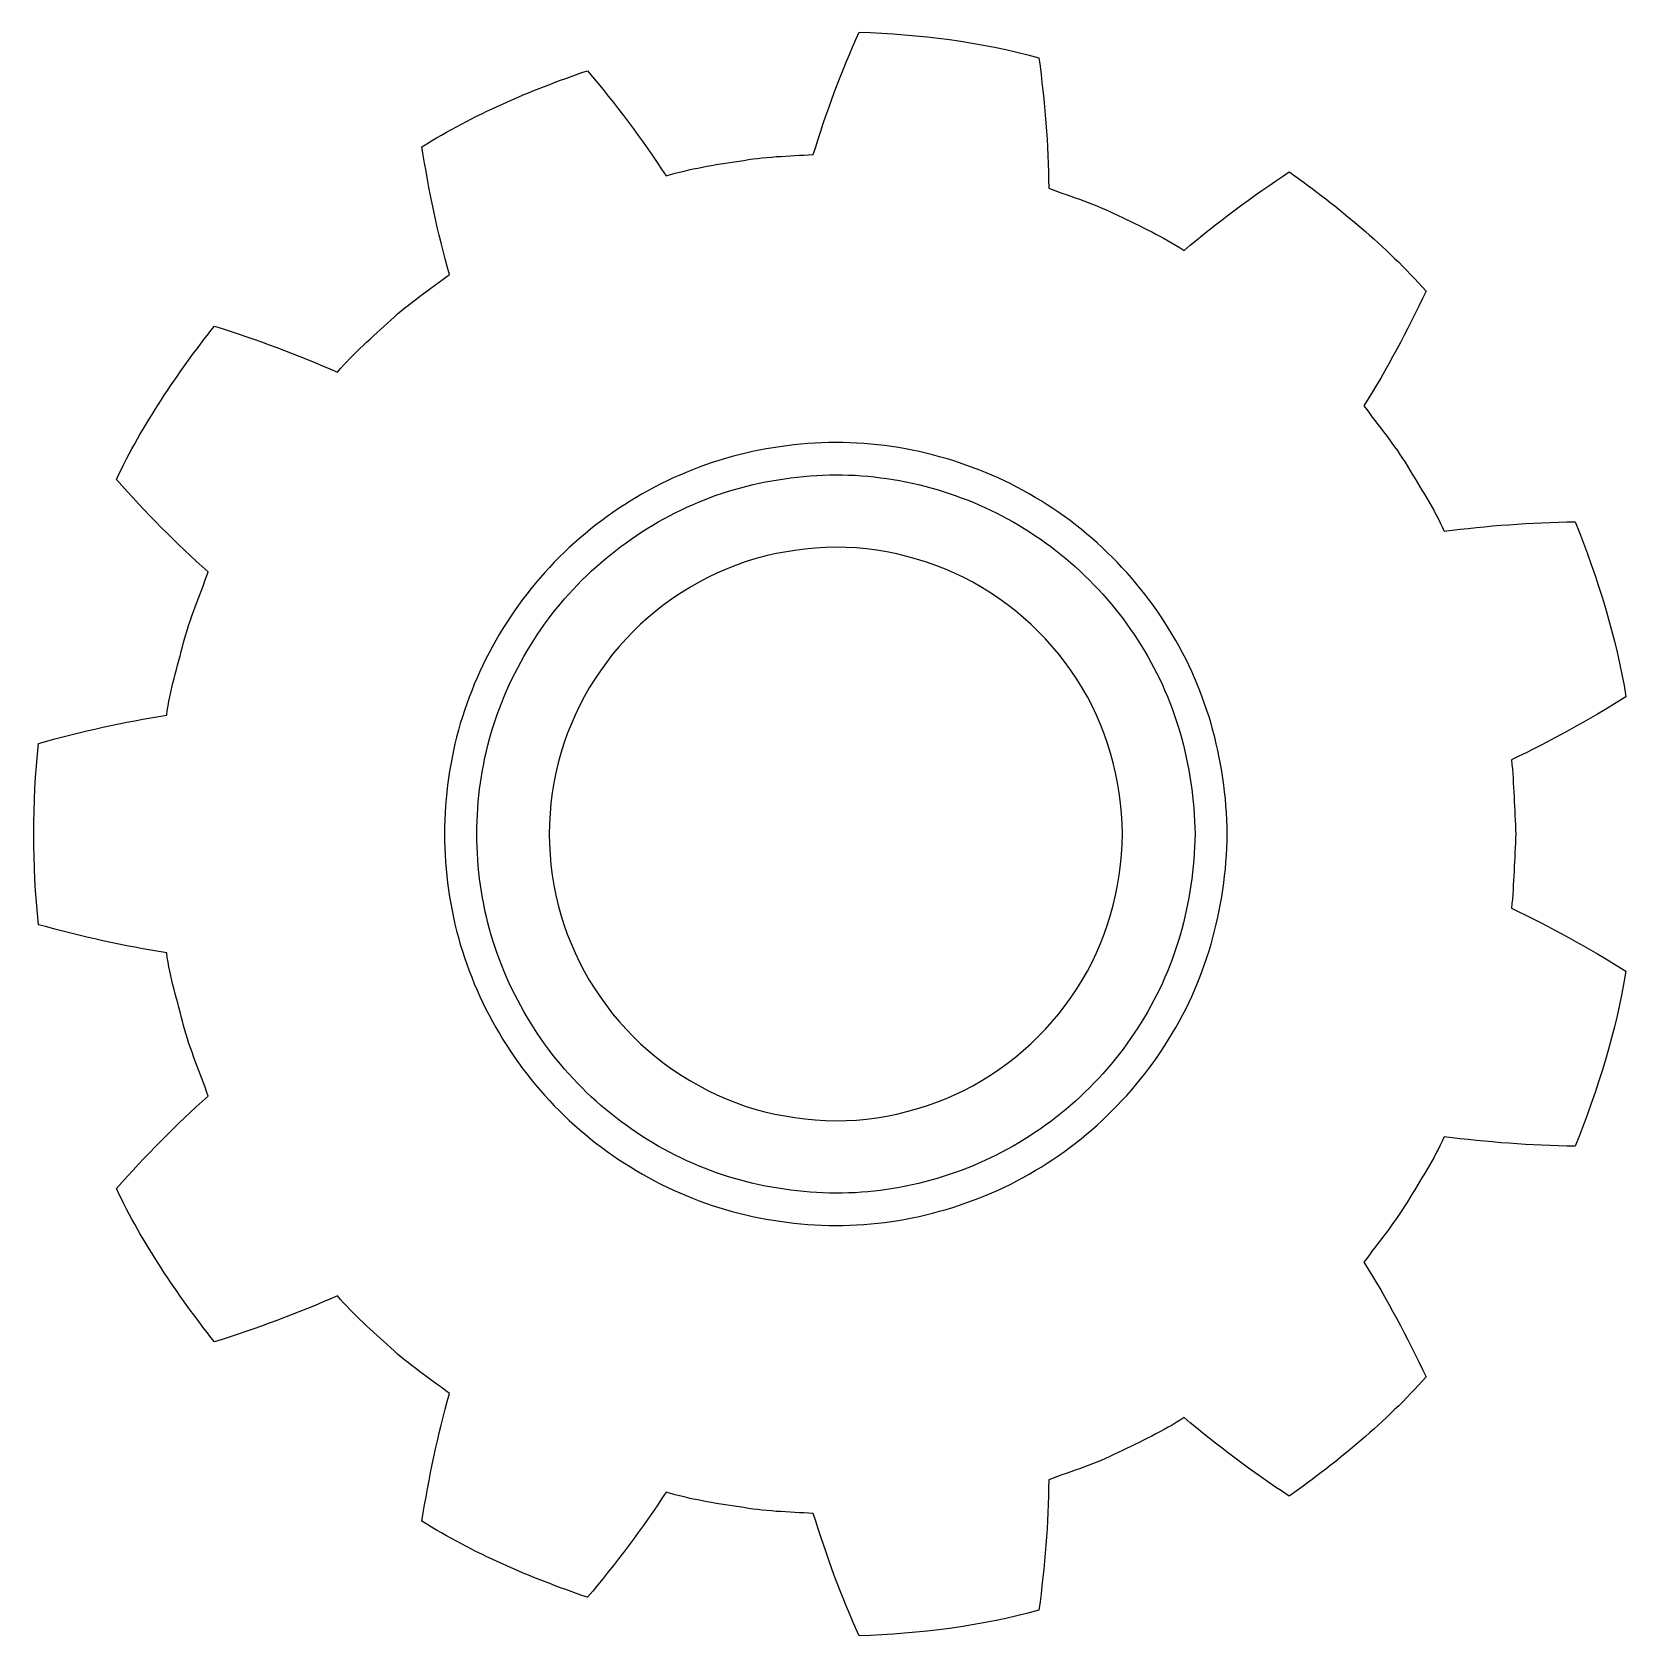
# Model space of a CAD drawing. Header units: centimetres. Extents: x -9.4 to 9.4, y -9.5 to 9.5.
import ezdxf

# ---------------------------------------------------------------- set-up
doc = ezdxf.new("R2010")
doc.units = ezdxf.units.CM
doc.header["$MEASUREMENT"] = 0
doc.layers.add('Camada 1', color=7, linetype='Continuous')

msp = doc.modelspace()

# ---------------------------------------------------------------- linework, layer by layer
at = {"layer": 'Camada 1', "color": 250}
for points, knots in [([(8.08708, 0.00003), (8.07311, 0.29179), (8.06496, 0.58442), (8.03744, 0.8754), (8.03744, 0.8754), (8.49215, 1.09241), (8.94255, 1.33924), (9.38592, 1.61549), (9.38592, 1.61549), (9.27117, 2.32354), (9.05411, 3.01275), (8.78786, 3.67876), (8.78786, 3.67876), (8.26256, 3.6704), (7.74601, 3.63328), (7.24259, 3.56856), (7.24259, 3.56856), (7.12355, 3.83751), (6.96041, 4.08175), (6.80981, 4.33297), (6.80981, 4.33297), (6.66019, 4.58507), (6.46932, 4.80917), (6.29702, 5.0456), (6.29702, 5.0456), (6.56832, 5.47978), (6.80626, 5.92502), (7.02994, 6.39725), (7.02994, 6.39725), (6.55335, 6.93065), (5.99886, 7.38888), (5.41646, 7.8033), (5.41646, 7.8033), (4.98299, 7.51863), (4.5645, 7.20309), (4.17625, 6.87784), (4.17625, 6.87784), (3.93013, 7.03802), (3.6638, 7.1615), (3.39909, 7.28771), (3.39909, 7.28771), (3.13879, 7.42424), (2.85452, 7.50509), (2.58102, 7.61055), (2.58102, 7.61055), (2.57663, 8.13006), (2.53371, 8.62716), (2.46561, 9.14572), (2.46561, 9.14572), (1.77373, 9.3386), (1.0562, 9.42615), (0.34484, 9.45015), (0.34484, 9.45015), (0.13537, 8.98242), (-0.04463, 8.49765), (-0.19491, 8.00552), (-0.19491, 8.00552), (-0.48701, 7.99131), (-0.77932, 7.98247), (-1.06843, 7.92884), (-1.06843, 7.92884), (-1.35931, 7.88984), (-1.64755, 7.83856), (-1.93018, 7.75705), (-1.93018, 7.75705), (-2.21061, 8.17792), (-2.5247, 8.60533), (-2.8585, 8.99424), (-2.8585, 8.99424), (-3.53729, 8.7627), (-4.20113, 8.47711), (-4.80906, 8.09804), (-4.80906, 8.09804), (-4.72688, 7.58152), (-4.62523, 7.0894), (-4.48508, 6.59428), (-4.48508, 6.59428), (-4.71656, 6.4155), (-4.96443, 6.25598), (-5.17686, 6.05432), (-5.17686, 6.05432), (-5.39326, 5.85728), (-5.6157, 5.66647), (-5.80625, 5.44329), (-5.80625, 5.44329), (-6.27041, 5.6466), (-6.75833, 5.83072), (-7.25603, 5.98434), (-7.25603, 5.98434), (-7.6981, 5.42287), (-8.10217, 4.82703), (-8.4112, 4.17903), (-8.4112, 4.17903), (-8.06444, 3.78848), (-7.70741, 3.42603), (-7.32897, 3.08752), (-7.32897, 3.08752), (-7.42798, 2.81177), (-7.54262, 2.54015), (-7.61985, 2.25736), (-7.61985, 2.25736), (-7.6874, 1.97224), (-7.78365, 1.69232), (-7.81842, 1.40072), (-7.81842, 1.40072), (-8.31822, 1.31986), (-8.8223, 1.20914), (-9.32763, 1.06832), (-9.32763, 1.06832), (-9.40531, 0.35757), (-9.40539, -0.35781), (-9.32763, -1.06861), (-9.32763, -1.06861), (-8.8222, -1.20921), (-8.31811, -1.32012), (-7.81831, -1.40101), (-7.81831, -1.40101), (-7.78354, -1.69245), (-7.68729, -1.97243), (-7.61974, -2.25747), (-7.61974, -2.25747), (-7.5423, -2.54031), (-7.42776, -2.81196), (-7.32875, -3.08786), (-7.32875, -3.08786), (-7.70721, -3.4265), (-8.06421, -3.78877), (-8.41098, -4.17935), (-8.41098, -4.17935), (-8.10195, -4.82721), (-7.69785, -5.42308), (-7.25581, -5.98458), (-7.25581, -5.98458), (-6.7581, -5.83088), (-6.27029, -5.64681), (-5.80603, -5.4433), (-5.80603, -5.4433), (-5.61572, -5.66642), (-5.39315, -5.8574), (-5.17674, -6.05433), (-5.17674, -6.05433), (-4.96431, -6.2561), (-4.71634, -6.41562), (-4.48485, -6.59429), (-4.48485, -6.59429), (-4.62511, -7.08959), (-4.72665, -7.58156), (-4.80896, -8.0981), (-4.80896, -8.0981), (-4.20089, -8.47709), (-3.53719, -8.76292), (-2.85827, -8.9944), (-2.85827, -8.9944), (-2.5245, -8.60538), (-2.21038, -8.17805), (-1.92998, -7.75716), (-1.92998, -7.75716), (-1.64735, -7.83878), (-1.35911, -7.89003), (-1.06834, -7.92887), (-1.06834, -7.92887), (-0.7791, -7.98266), (-0.48679, -7.99147), (-0.19469, -8.00555), (-0.19469, -8.00555), (-0.04419, -8.49778), (0.13556, -8.9825), (0.34514, -9.45018), (0.34514, -9.45018), (1.05639, -9.42621), (1.77402, -9.33874), (2.4658, -9.14599), (2.4658, -9.14599), (2.53388, -8.62735), (2.57679, -8.13031), (2.58118, -7.61085), (2.58118, -7.61085), (2.85457, -7.50523), (3.13897, -7.42448), (3.39903, -7.28806), (3.39903, -7.28806), (3.66396, -7.16177), (3.93031, -7.03824), (4.1763, -6.87814), (4.1763, -6.87814), (4.56466, -7.20337), (4.98328, -7.51888), (5.41651, -7.80339), (5.41651, -7.80339), (5.99894, -7.38884), (6.55342, -6.93077), (7.02999, -6.39737), (7.02999, -6.39737), (6.80621, -5.92506), (6.56827, -5.47985), (6.29696, -5.04572), (6.29696, -5.04572), (6.46902, -4.80921), (6.66013, -4.58521), (6.80962, -4.33314), (6.80962, -4.33314), (6.96025, -4.08197), (7.1235, -3.83773), (7.24243, -3.56873), (7.24243, -3.56873), (7.74585, -3.6331), (8.2624, -3.67028), (8.7877, -3.67888), (8.7877, -3.67888), (9.05384, -3.01282), (9.27101, -2.32368), (9.38576, -1.61566), (9.38576, -1.61566), (8.9424, -1.33941), (8.492, -1.09242), (8.03728, -0.87546), (8.03728, -0.87546), (8.06499, -0.58431), (8.07311, -0.29181), (8.08708, 0.00003)], [0, 0, 0, 0, 0.01785714, 0.01785714, 0.01785714, 0.01785714, 0.03571429, 0.03571429, 0.03571429, 0.03571429, 0.05357143, 0.05357143, 0.05357143, 0.05357143, 0.07142857, 0.07142857, 0.07142857, 0.07142857, 0.08928571, 0.08928571, 0.08928571, 0.08928571, 0.10714286, 0.10714286, 0.10714286, 0.10714286, 0.125, 0.125, 0.125, 0.125, 0.14285714, 0.14285714, 0.14285714, 0.14285714, 0.16071429, 0.16071429, 0.16071429, 0.16071429, 0.17857143, 0.17857143, 0.17857143, 0.17857143, 0.19642857, 0.19642857, 0.19642857, 0.19642857, 0.21428571, 0.21428571, 0.21428571, 0.21428571, 0.23214286, 0.23214286, 0.23214286, 0.23214286, 0.25, 0.25, 0.25, 0.25, 0.26785714, 0.26785714, 0.26785714, 0.26785714, 0.28571429, 0.28571429, 0.28571429, 0.28571429, 0.30357143, 0.30357143, 0.30357143, 0.30357143, 0.32142857, 0.32142857, 0.32142857, 0.32142857, 0.33928571, 0.33928571, 0.33928571, 0.33928571, 0.35714286, 0.35714286, 0.35714286, 0.35714286, 0.375, 0.375, 0.375, 0.375, 0.39285714, 0.39285714, 0.39285714, 0.39285714, 0.41071429, 0.41071429, 0.41071429, 0.41071429, 0.42857143, 0.42857143, 0.42857143, 0.42857143, 0.44642857, 0.44642857, 0.44642857, 0.44642857, 0.46428571, 0.46428571, 0.46428571, 0.46428571, 0.48214286, 0.48214286, 0.48214286, 0.48214286, 0.5, 0.5, 0.5, 0.5, 0.51785714, 0.51785714, 0.51785714, 0.51785714, 0.53571429, 0.53571429, 0.53571429, 0.53571429, 0.55357143, 0.55357143, 0.55357143, 0.55357143, 0.57142857, 0.57142857, 0.57142857, 0.57142857, 0.58928571, 0.58928571, 0.58928571, 0.58928571, 0.60714286, 0.60714286, 0.60714286, 0.60714286, 0.625, 0.625, 0.625, 0.625, 0.64285714, 0.64285714, 0.64285714, 0.64285714, 0.66071429, 0.66071429, 0.66071429, 0.66071429, 0.67857143, 0.67857143, 0.67857143, 0.67857143, 0.69642857, 0.69642857, 0.69642857, 0.69642857, 0.71428571, 0.71428571, 0.71428571, 0.71428571, 0.73214286, 0.73214286, 0.73214286, 0.73214286, 0.75, 0.75, 0.75, 0.75, 0.76785714, 0.76785714, 0.76785714, 0.76785714, 0.78571429, 0.78571429, 0.78571429, 0.78571429, 0.80357143, 0.80357143, 0.80357143, 0.80357143, 0.82142857, 0.82142857, 0.82142857, 0.82142857, 0.83928571, 0.83928571, 0.83928571, 0.83928571, 0.85714286, 0.85714286, 0.85714286, 0.85714286, 0.875, 0.875, 0.875, 0.875, 0.89285714, 0.89285714, 0.89285714, 0.89285714, 0.91071429, 0.91071429, 0.91071429, 0.91071429, 0.92857143, 0.92857143, 0.92857143, 0.92857143, 0.94642857, 0.94642857, 0.94642857, 0.94642857, 0.96428571, 0.96428571, 0.96428571, 0.96428571, 1, 1, 1, 1]), ([(1.98452, -4.19526), (1.19185, -4.55523), (0.28346, -4.70024), (-0.58786, -4.56205), (-0.58786, -4.56205), (-1.45765, -4.44619), (-2.28342, -4.06082), (-2.94847, -3.48498), (-2.94847, -3.48498), (-3.6166, -2.90962), (-4.10793, -2.13928), (-4.35624, -1.3005), (-4.35624, -1.3005), (-4.60344, -0.46087), (-4.60344, 0.46112), (-4.35635, 1.30075), (-4.35635, 1.30075), (-4.10804, 2.13935), (-3.61671, 2.90968), (-2.94869, 3.48523), (-2.94869, 3.48523), (-2.28366, 4.06083), (-1.45787, 4.44622), (-0.58808, 4.56214), (-0.58808, 4.56214), (0.28335, 4.70038), (1.19185, 4.55526), (1.98452, 4.19535), (1.98452, 4.19535), (2.78324, 3.8343), (3.47489, 3.23057), (3.95027, 2.49209), (3.95027, 2.49209), (4.43192, 1.75284), (4.67354, 0.88438), (4.68608, 0.0003), (4.68608, 0.0003), (4.67354, -0.88373), (4.43184, -1.75209), (3.95027, -2.49152), (3.95027, -2.49152), (3.47479, -3.2303), (2.78314, -3.83418), (1.98452, -4.19526)], [0, 0, 0, 0, 0.08333333, 0.08333333, 0.08333333, 0.08333333, 0.16666667, 0.16666667, 0.16666667, 0.16666667, 0.25, 0.25, 0.25, 0.25, 0.33333333, 0.33333333, 0.33333333, 0.33333333, 0.41666667, 0.41666667, 0.41666667, 0.41666667, 0.5, 0.5, 0.5, 0.5, 0.58333333, 0.58333333, 0.58333333, 0.58333333, 0.66666667, 0.66666667, 0.66666667, 0.66666667, 0.75, 0.75, 0.75, 0.75, 0.83333333, 0.83333333, 0.83333333, 0.83333333, 1, 1, 1, 1]), ([(3.63033, 2.28592), (3.19403, 2.96339), (2.55845, 3.51822), (1.82619, 3.84913), (1.82619, 3.84913), (1.10009, 4.17854), (0.26626, 4.31302), (-0.53442, 4.18518), (-0.53442, 4.18518), (-1.33203, 4.0794), (-2.0885, 3.72586), (-2.69953, 3.19741), (-2.69953, 3.19741), (-3.31299, 2.66917), (-3.7635, 1.96178), (-3.99123, 1.19338), (-3.99123, 1.19338), (-4.21795, 0.42447), (-4.21795, -0.42479), (-3.99123, -1.19356), (-3.99123, -1.19356), (-3.7635, -1.96191), (-3.31297, -2.6693), (-2.6993, -3.19773), (-2.6993, -3.19773), (-2.08827, -3.72592), (-1.3318, -4.07961), (-0.53429, -4.18555), (-0.53429, -4.18555), (0.26629, -4.3134), (1.10009, -4.17862), (1.82608, -3.84934), (1.82608, -3.84934), (2.55837, -3.51843), (3.19403, -2.96351), (3.63033, -2.28581), (3.63033, -2.28581), (4.0725, -1.60699), (4.29264, -0.81269), (4.30552, -0.00005), (4.30552, -0.00005), (4.29264, 0.81283), (4.07261, 1.60713), (3.63033, 2.28592)], [0, 0, 0, 0, 0.08333333, 0.08333333, 0.08333333, 0.08333333, 0.16666667, 0.16666667, 0.16666667, 0.16666667, 0.25, 0.25, 0.25, 0.25, 0.33333333, 0.33333333, 0.33333333, 0.33333333, 0.41666667, 0.41666667, 0.41666667, 0.41666667, 0.5, 0.5, 0.5, 0.5, 0.58333333, 0.58333333, 0.58333333, 0.58333333, 0.66666667, 0.66666667, 0.66666667, 0.66666667, 0.75, 0.75, 0.75, 0.75, 0.83333333, 0.83333333, 0.83333333, 0.83333333, 1, 1, 1, 1]), ([(1.47107, -3.07287), (0.8947, -3.33383), (0.2279, -3.44517), (-0.41358, -3.34042), (-0.41358, -3.34042), (-1.04959, -3.25705), (-1.65037, -2.97516), (-2.13996, -2.55273), (-2.13996, -2.55273), (-2.6314, -2.12985), (-2.99028, -1.56414), (-3.17202, -0.95343), (-3.17202, -0.95343), (-3.35257, -0.34309), (-3.35268, 0.34292), (-3.17202, 0.9534), (-3.17202, 0.9534), (-2.99038, 1.56398), (-2.63153, 2.12974), (-2.14009, 2.55265), (-2.14009, 2.55265), (-1.65053, 2.975), (-1.04972, 3.25697), (-0.41382, 3.34013), (-0.41382, 3.34013), (0.22779, 3.44498), (0.8947, 3.33359), (1.4712, 3.07279), (1.4712, 3.07279), (2.05471, 2.81009), (2.5643, 2.36463), (2.9127, 1.82361), (2.9127, 1.82361), (3.26663, 1.28074), (3.43835, 0.65272), (3.45189, 0), (3.45189, 0), (3.43834, -0.65257), (3.26652, -1.28077), (2.9127, -1.82377), (2.9127, -1.82377), (2.56417, -2.36461), (2.05458, -2.81014), (1.47107, -3.07287)], [0, 0, 0, 0, 0.08333333, 0.08333333, 0.08333333, 0.08333333, 0.16666667, 0.16666667, 0.16666667, 0.16666667, 0.25, 0.25, 0.25, 0.25, 0.33333333, 0.33333333, 0.33333333, 0.33333333, 0.41666667, 0.41666667, 0.41666667, 0.41666667, 0.5, 0.5, 0.5, 0.5, 0.58333333, 0.58333333, 0.58333333, 0.58333333, 0.66666667, 0.66666667, 0.66666667, 0.66666667, 0.75, 0.75, 0.75, 0.75, 0.83333333, 0.83333333, 0.83333333, 0.83333333, 1, 1, 1, 1])]:
    msp.add_open_spline(points, degree=3, knots=knots, dxfattribs=at)

doc.saveas('drawing.dxf')
